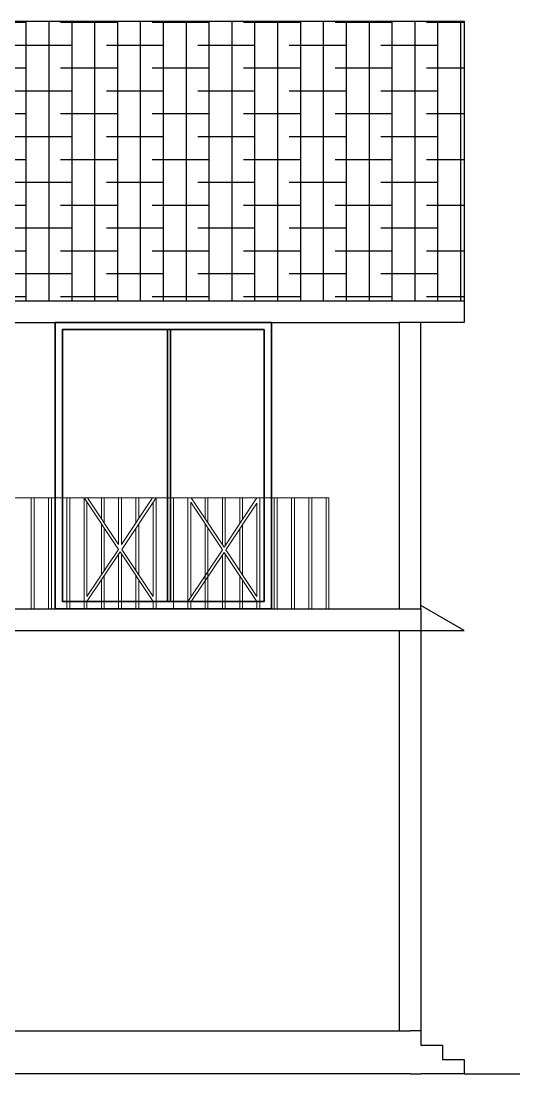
# Model space of a CAD drawing. Header units: millimetres. Extents: x 2100 to 32787, y 24082 to 35493.
# Drawn here: x 9088 to 9434, y 26078 to 26809 of the extents above; entities that cross this region are included whole.
import ezdxf

# ---------------------------------------------------------------- set-up
doc = ezdxf.new("R2010")
doc.units = ezdxf.units.MM
doc.layers.add('TARAMA', color=130, linetype='Continuous')

msp = doc.modelspace()

# ---------------------------------------------------------------- hatches: boundary and pattern name
at = {"layer": 'TARAMA', "lineweight": -2, "ltscale": 0.25, "transparency": 33554687}
h = msp.add_hatch(dxfattribs=at)
h.set_pattern_fill('ANSI38', color=256, scale=5, angle=45)
h.set_pattern_definition([(90, (-3735.475, 2995.833), (-15.875, 0), []), (180, (-3735.475, 2995.833), (-31.75, -15.875), [39.6875, -23.8125])])
h.paths.add_polyline_path([(9395.399, 26809.369), (8406.899, 26809.369), (8406.899, 26615.069), (8436.899, 26615.069), (9395.399, 26615.069)])

# ---------------------------------------------------------------- linework, layer by layer
at = {"lineweight": -2, "ltscale": 0.25}
for p, q in [((8406.899, 26809.369), (9395.399, 26809.369)), ((9395.399, 26809.369), (9395.399, 26615.069)), ((8436.899, 26615.069), (9395.399, 26615.069)), ((9395.399, 26615.069), (9395.399, 26600.069)), ((9027.899, 26600.069), (9350.399, 26600.069)), ((9350.399, 26600.069), (9350.399, 26401.169)), ((9365.399, 26600.069), (9350.399, 26600.069)), ((9365.399, 26401.169), (9365.399, 26600.069)), ((9395.399, 26600.069), (9365.399, 26600.069)), ((9042.899, 26401.169), (9350.399, 26401.169)), ((9350.399, 26401.169), (9365.399, 26401.169)), ((9395.399, 26386.169), (9365.399, 26403.489)), ((9365.399, 26401.169), (9365.399, 26108.169)), ((9042.899, 26386.169), (9350.399, 26386.169)), ((9350.399, 26386.169), (9365.399, 26386.169)), ((9350.399, 26386.169), (9350.399, 26108.169)), ((9365.399, 26386.169), (9395.399, 26386.169)), ((8436.899, 26108.169), (9357.899, 26108.169)), ((9365.399, 26108.169), (9357.899, 26108.169)), ((9365.399, 26108.169), (9365.399, 26098.169)), ((9365.399, 26098.169), (9380.399, 26098.169)), ((9380.399, 26098.169), (9380.399, 26088.169)), ((9380.399, 26088.169), (9395.399, 26088.169)), ((9395.399, 26088.169), (9395.399, 26078.169)), ((9357.899, 26078.169), (8436.899, 26078.169)), ((9357.899, 26078.169), (9365.399, 26078.169)), ((9395.399, 26078.169), (9365.399, 26078.169)), ((9395.399, 26078.169), (9434.207, 26078.169))]:
    msp.add_line(p, q, dxfattribs=at)
at = {"lineweight": 35, "ltscale": 0.25}
for p, q in [((9189.649, 26595.069), (9189.649, 26406.169)), ((9191.649, 26595.069), (9191.649, 26406.169))]:
    msp.add_line(p, q, dxfattribs=at)
at = {"lineweight": 20, "ltscale": 0.25}
for p, q in [((9071.649, 26478.169), (9301.649, 26478.169)), ((9106.95, 26478.169), (9106.95, 26401.169)), ((9121.649, 26478.169), (9121.649, 26401.169)), ((9131.649, 26478.169), (9155.448, 26442.471)), ((9134.053, 26478.169), (9155.649, 26445.774)), ((9179.246, 26478.169), (9157.649, 26445.774)), ((9181.649, 26478.169), (9157.851, 26442.471)), ((9206.053, 26478.169), (9228.851, 26443.971)), ((9228.851, 26443.971), (9251.649, 26478.169)), ((9299.649, 26478.169), (9299.649, 26401.169)), ((9205.649, 26475.169), (9227.649, 26442.169)), ((9230.053, 26442.169), (9251.649, 26474.563)), ((9155.448, 26442.471), (9133.649, 26409.774)), ((9156.649, 26440.669), (9133.649, 26406.169)), ((9156.649, 26440.669), (9179.649, 26406.169)), ((9157.851, 26442.471), (9179.649, 26409.774)), ((9203.649, 26406.169), (9227.649, 26442.169)), ((9206.053, 26406.169), (9228.851, 26440.366)), ((9228.851, 26440.366), (9251.649, 26406.169)), ((9230.053, 26442.169), (9251.649, 26409.774)), ((9251.649, 26406.169), (9203.649, 26406.169))]:
    msp.add_line(p, q, dxfattribs=at)
at = {"lineweight": 35, "ltscale": 0.25}
for points in [[(9191.649, 26600.069), (9261.649, 26600.069), (9261.649, 26401.169), (9111.649, 26401.169), (9111.649, 26600.069)], [(9191.649, 26595.069), (9256.649, 26595.069), (9256.649, 26406.169), (9116.649, 26406.169), (9116.649, 26595.069)]]:
    msp.add_lwpolyline(points, close=True, dxfattribs=at)
at = {"lineweight": 20, "ltscale": 0.25}
for points in [[(9094.95, 26478.169), (9096.95, 26478.169), (9096.95, 26401.169), (9094.95, 26401.169)], [(9108.95, 26478.169), (9106.95, 26478.169), (9106.95, 26401.169), (9108.95, 26401.169)], [(9119.649, 26478.169), (9121.649, 26478.169), (9121.649, 26401.169), (9119.649, 26401.169)], [(9263.649, 26478.169), (9265.649, 26478.169), (9265.649, 26401.169), (9263.649, 26401.169)], [(9277.649, 26478.169), (9275.649, 26478.169), (9275.649, 26401.169), (9277.649, 26401.169)], [(9287.649, 26478.169), (9289.649, 26478.169), (9289.649, 26401.169), (9287.649, 26401.169)], [(9301.649, 26478.169), (9299.649, 26478.169), (9299.649, 26401.169), (9301.649, 26401.169)]]:
    msp.add_lwpolyline(points, close=True, dxfattribs=at)
for points in [[(9133.649, 26478.169), (9131.649, 26478.169), (9131.649, 26401.169), (9133.649, 26401.169), (9133.649, 26406.169)], [(9143.649, 26463.774), (9143.649, 26478.169), (9145.649, 26478.169), (9145.649, 26460.774)], [(9157.649, 26445.774), (9157.649, 26478.169), (9155.649, 26478.169), (9155.649, 26445.774)], [(9167.649, 26460.774), (9167.649, 26478.169), (9169.649, 26478.169), (9169.649, 26463.774)], [(9179.649, 26406.169), (9179.649, 26401.169), (9181.649, 26401.169), (9181.649, 26478.169), (9179.649, 26478.169)], [(9191.649, 26406.169), (9191.649, 26478.169), (9193.649, 26478.169), (9193.649, 26401.169), (9191.649, 26401.169)], [(9205.649, 26478.169), (9203.649, 26478.169), (9203.649, 26401.169), (9205.649, 26401.169), (9205.649, 26406.169)], [(9215.649, 26463.774), (9215.649, 26478.169), (9217.649, 26478.169), (9217.649, 26460.774)], [(9229.649, 26445.169), (9229.649, 26478.169), (9227.649, 26478.169), (9227.649, 26445.774)], [(9239.649, 26460.169), (9239.649, 26478.169), (9241.649, 26478.169), (9241.649, 26463.169)], [(9251.649, 26406.169), (9251.649, 26401.169), (9253.649, 26401.169), (9253.649, 26478.169), (9251.649, 26478.169)], [(9133.649, 26409.774), (9133.649, 26475.169)], [(9179.649, 26475.169), (9179.649, 26409.774)], [(9205.649, 26409.169), (9205.649, 26475.169)], [(9251.649, 26474.563), (9251.649, 26409.774)], [(9143.649, 26424.774), (9143.649, 26460.169)], [(9145.649, 26457.169), (9145.649, 26427.774)], [(9167.649, 26427.774), (9167.649, 26457.169)], [(9169.649, 26460.169), (9169.649, 26424.774)], [(9217.649, 26457.169), (9217.649, 26401.169), (9215.649, 26401.169), (9215.649, 26460.169)], [(9239.649, 26427.774), (9239.649, 26456.563)], [(9241.649, 26459.563), (9241.649, 26424.774)], [(9155.649, 26439.169), (9155.649, 26401.169), (9157.649, 26401.169), (9157.649, 26439.169)], [(9227.649, 26438.563), (9227.649, 26401.169), (9229.649, 26401.169), (9229.649, 26439.169)], [(9145.649, 26424.169), (9145.649, 26401.169), (9143.649, 26401.169), (9143.649, 26421.169)], [(9169.649, 26421.169), (9169.649, 26401.169), (9167.649, 26401.169), (9167.649, 26424.169)], [(9241.649, 26421.169), (9241.649, 26401.169), (9239.649, 26401.169), (9239.649, 26424.169)]]:
    msp.add_lwpolyline(points, dxfattribs=at)

doc.saveas('drawing.dxf')
